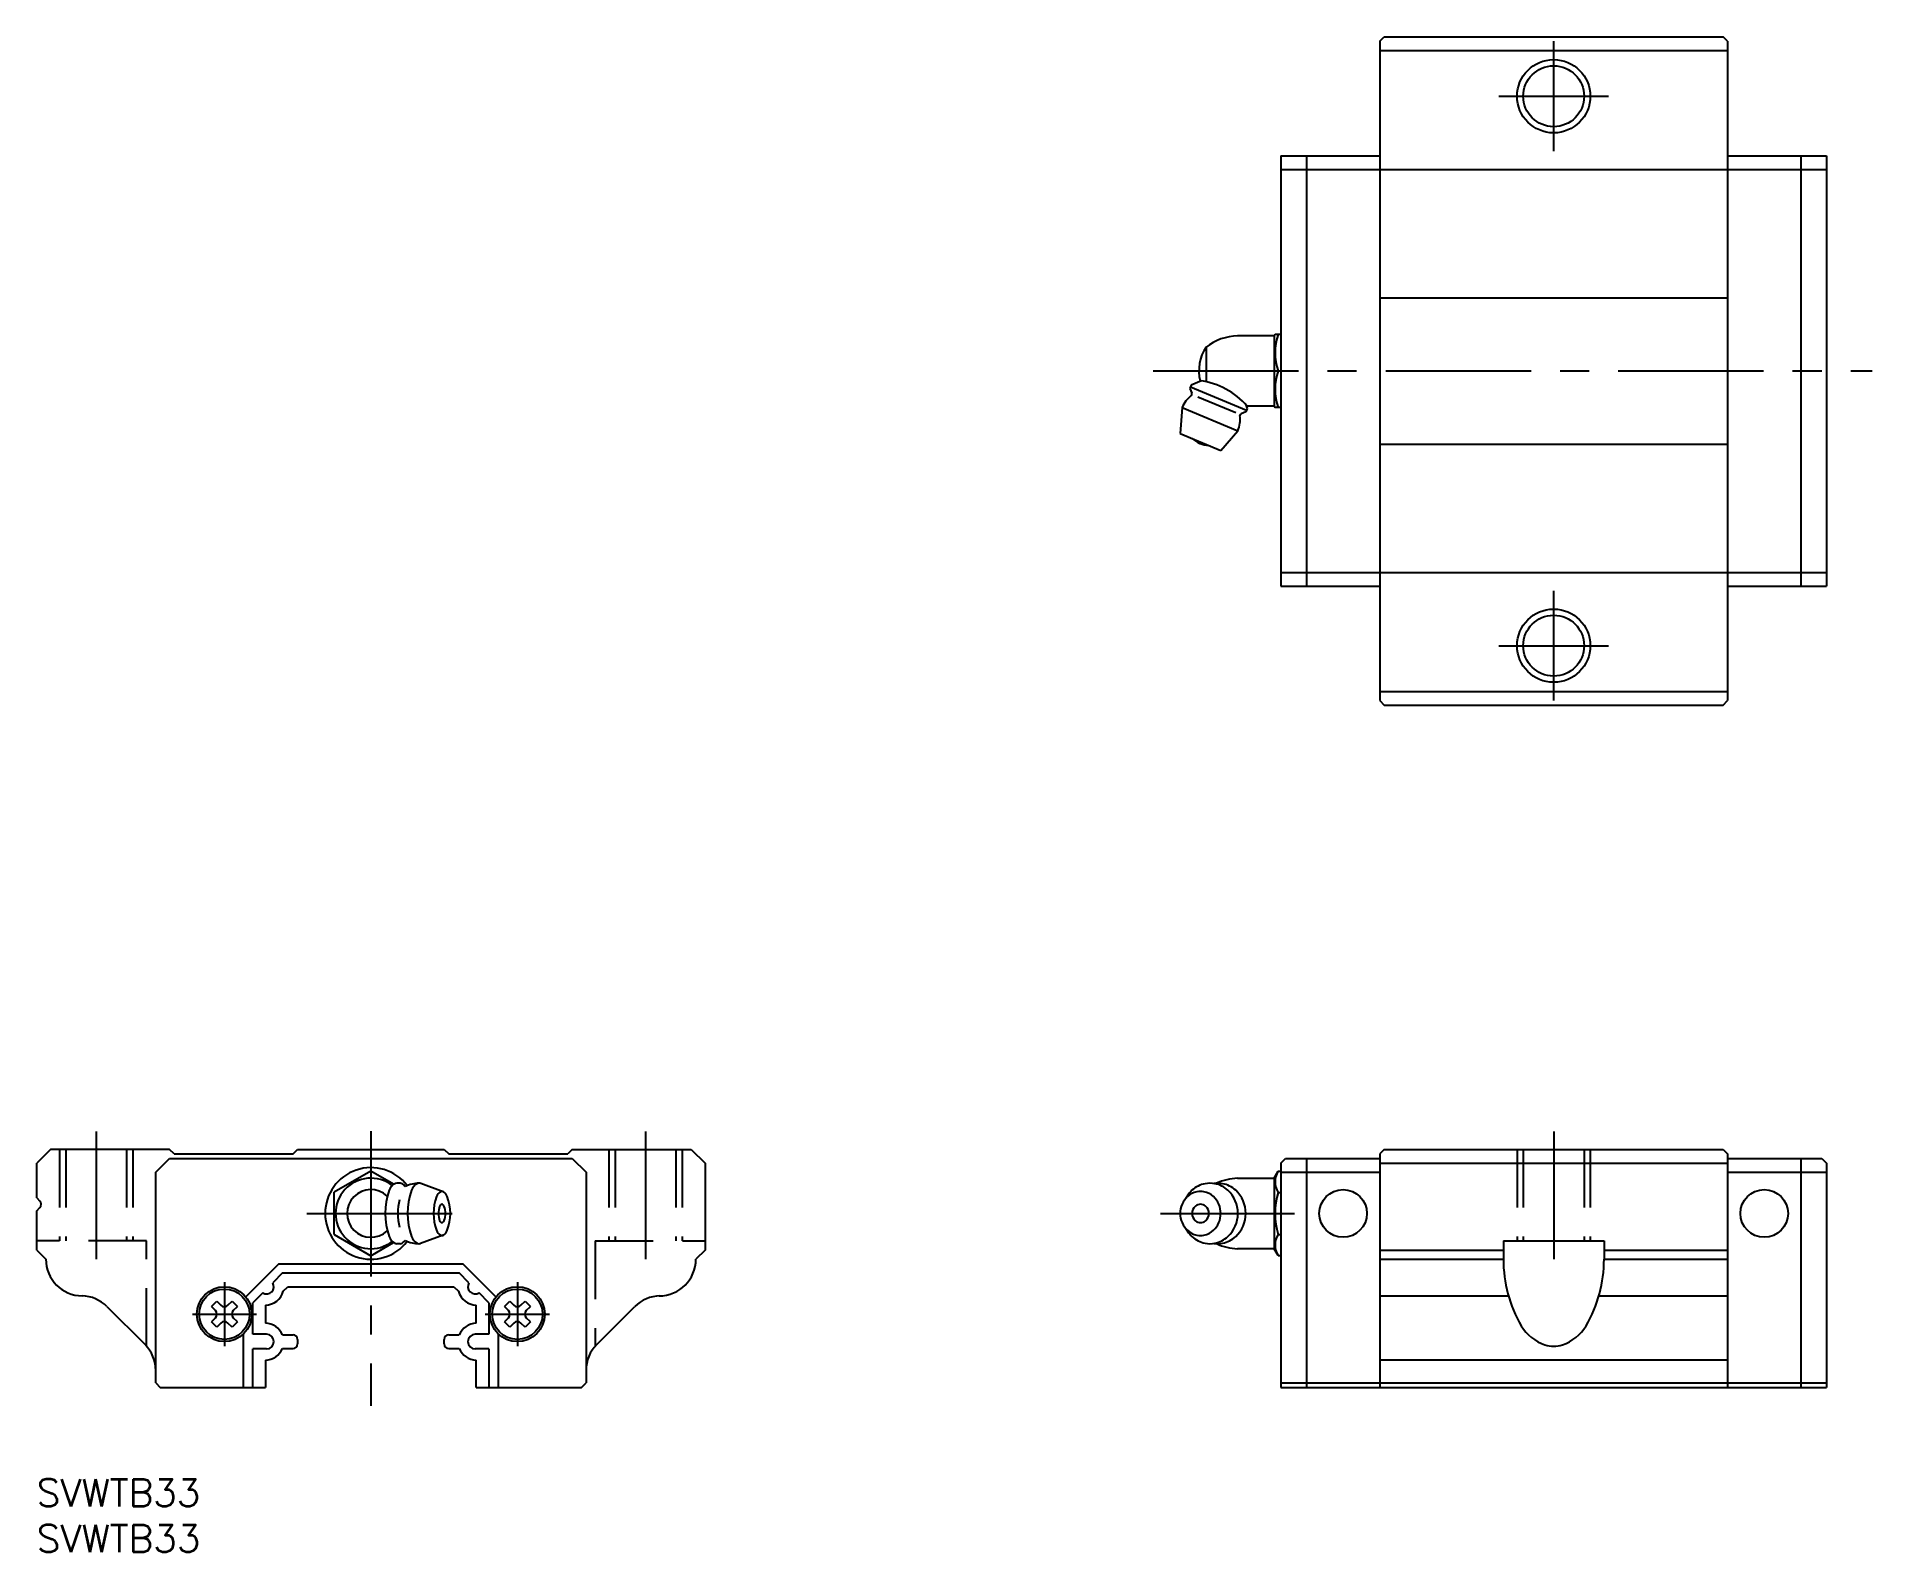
# Model space of a CAD drawing. Extents: x 0 to 200, y -8 to 158.
import ezdxf

# ---------------------------------------------------------------- set-up
doc = ezdxf.new("R2010")
doc.units = 0
doc.header["$LTSCALE"] = 0.5
doc.linetypes.add('CENTER', pattern=[50.8, 31.75, -6.35, 6.35, -6.35])
doc.linetypes.add('DASHED', pattern=[19.05, 12.7, -6.35])
for name, color, linetype in [('MSM_CENTER', 1, 'CENTER'), ('MSM_CONTINUOUS', 7, 'CONTINUOUS'), ('MSM_DASHED', 4, 'DASHED'), ('MSM_NARROW', 5, 'CONTINUOUS'), ('MSM_PART_NUMBER', 7, 'CONTINUOUS')]:
    doc.layers.add(name, color=color, linetype=linetype)
doc.styles.get("Standard").update_dxf_attribs({"font": 'txt.shx', "height": 3, "bigfont": 'bigfont.shx'})

# ---------------------------------------------------------------- blocks, each defined once
blk = doc.blocks.new('*U2')
at = {"layer": 'MSM_PART_NUMBER'}
blk.add_text('SVWTB33', height=3, dxfattribs=at).set_placement((0, -3))
blk = doc.blocks.new('*U3')
at = {"layer": 'MSM_PART_NUMBER'}
blk.add_text('SVWTB33', height=3, dxfattribs=at).set_placement((0, -8))

msp = doc.modelspace()

# ---------------------------------------------------------------- linework, layer by layer
at = {"layer": 'MSM_CENTER'}
for p, q in [((165.699925, 145.000015), (165.699925, 157.000015)), ((159.699925, 151.000015), (171.699925, 151.000015)), ((121.947122, 121.000015), (200.499922, 121.000015)), ((165.699925, 85.000015), (165.699925, 97.000015)), ((159.699925, 91.000015), (171.699925, 91.000015)), ((6.5, 37.953799), (6.5, 24.000015)), ((36.5, 38.000015), (36.5, 8)), ((66.5, 37.953799), (66.5, 24.000015)), ((165.699925, 37.953799), (165.699925, 24.000015)), ((29.499984, 29), (46.680554, 29)), ((122.751526, 29.000015), (137.397738, 29.000015)), ((20.5, 21.5), (20.5, 14.5)), ((52.5, 21.5), (52.5, 14.5)), ((17, 18), (24, 18)), ((49, 18), (56, 18))]:
    msp.add_line(p, q, dxfattribs=at)
at = {"layer": 'MSM_CONTINUOUS'}
for p, q in [((146.699924, 156.999939), (147.1999, 157.499923)), ((146.699928, 156.999939), (146.699928, 84.999939)), ((147.199888, 157.500015), (184.199833, 157.500015)), ((184.699925, 156.999923), (184.199872, 157.499969)), ((184.699925, 156.999908), (184.699925, 85.000046)), ((146.699928, 156.000015), (184.69991, 156.000015)), ((135.899928, 144.500015), (146.699888, 144.500015)), ((135.899928, 144.500015), (135.899928, 97.500015)), ((138.699901, 144.500015), (138.699901, 97.500015)), ((184.69991, 144.500015), (195.499876, 144.500015)), ((192.699888, 144.500015), (192.699888, 97.500015)), ((195.499922, 144.500015), (195.499922, 97.500015)), ((135.899928, 143.000015), (146.699888, 143.000015)), ((146.699928, 143.000015), (195.499861, 143.000015)), ((146.699888, 129.000015), (184.69991, 129.000015)), ((135.174982, 124.850006), (131.174977, 124.850006)), ((135.174982, 124.850006), (135.174982, 117.150009)), ((135.261593, 124.999984), (135.174992, 124.849983)), ((135.899928, 125), (135.261587, 125)), ((127.731767, 123.600006), (127.731767, 119.819442)), ((135.608006, 121.000015), (135.899928, 121.000015)), ((125.96135, 119.072143), (126.172552, 118.562263)), ((126.114431, 119.441726), (125.961354, 119.072166)), ((126.037887, 119.256935), (132.135497, 116.731224)), ((127.236395, 119.906448), (126.11442, 119.441711)), ((125.101682, 116.996757), (124.899928, 114.157867)), ((125.101693, 116.996734), (131.199288, 114.471023)), ((126.822243, 118.17437), (130.968493, 116.456939)), ((132.058947, 116.546447), (131.549048, 116.335243)), ((132.027989, 117.360275), (132.212014, 116.915992)), ((132.212036, 116.916), (132.058965, 116.546447)), ((135.174982, 117.150009), (132.212017, 117.150009)), ((135.174986, 117.149986), (135.261587, 116.999992)), ((135.899928, 117.000015), (135.261587, 117.000015)), ((129.334541, 112.320953), (131.19928, 114.471016)), ((124.899933, 114.157852), (129.334557, 112.320968)), ((146.699888, 113.000015), (184.69991, 113.000015)), ((135.899928, 99.000015), (195.499861, 99.000015)), ((135.899928, 97.500015), (146.699888, 97.500015)), ((184.69991, 97.500015), (195.499861, 97.500015)), ((146.699888, 86.000015), (184.69991, 86.000015)), ((146.699924, 84.999946), (147.199884, 84.499988)), ((147.199903, 84.500015), (184.199879, 84.500015)), ((184.199872, 84.5), (184.699933, 85.000053)), ((0, 30.707092), (0, 34.5)), ((1.500027, 36.000015), (0.000027, 34.500015)), ((14.5, 36.000015), (1.500061, 36.000015)), ((13.000051, 33.499977), (14.500069, 34.999984)), ((15.00001, 35.50003), (14.50001, 36.00003)), ((14.500015, 35), (58.5, 35)), ((15, 35.5), (28, 35.5)), ((27.999986, 35.500015), (28.499997, 36.00003)), ((28.499991, 36.000015), (44.499987, 36.000015)), ((44.499982, 36.00003), (45.000004, 35.500007)), ((44.999985, 35.5), (58, 35.5)), ((58.500002, 36.000023), (58, 35.500023)), ((58.5, 36.000015), (71.499939, 36.000015)), ((58.500021, 35), (60.000011, 33.500015)), ((71.49995, 36.000015), (72.999962, 34.5)), ((73, 34.5), (73, 25)), ((135.899928, 34.500066), (135.899928, 10.000061)), ((135.899929, 34.500066), (136.399915, 35.000065)), ((136.399897, 35.000061), (146.69991, 35.000061)), ((138.699916, 35.000061), (138.699916, 10.000061)), ((146.69991, 34.500061), (184.69991, 34.500061)), ((147.199882, 36.000019), (146.699925, 35.500061)), ((146.699928, 35.500064), (146.699928, 10.000015)), ((147.199878, 36.000015), (184.199879, 36.000015)), ((184.199879, 36.000018), (184.699917, 35.499969)), ((184.69991, 35.000061), (194.999876, 35.000061)), ((184.699925, 35.499966), (184.699925, 10.000015)), ((192.699888, 35.000061), (192.699888, 10.000015)), ((194.999857, 35.000063), (195.499853, 34.500061)), ((195.499922, 34.500066), (195.499922, 10.000015)), ((13, 10.5), (13, 33.499954)), ((36.500004, 33.618828), (32.499988, 31.309417)), ((38.987482, 32.182693), (36.499998, 33.618843)), ((39.690669, 32.299988), (39.321116, 32.299988)), ((44.387797, 31.376953), (41.940485, 32.268402)), ((60, 33.499984), (60, 10.500015)), ((131.175145, 32.850021), (135.175005, 32.850021)), ((135.175005, 32.850021), (135.175005, 25.15001)), ((135.175006, 32.850017), (135.608024, 33.600026)), ((135.608013, 33.600021), (135.931781, 33.600021)), ((135.899928, 33.500061), (146.69991, 33.500061)), ((184.69991, 33.500061), (195.499876, 33.500061)), ((0.000015, 30.707107), (0.353569, 30.353554)), ((32.499986, 26.690582), (32.499986, 31.309402)), ((125.332902, 30.424746), (125.697017, 30.959014)), ((135.608024, 31.300018), (135.931781, 31.300018)), ((0, 25), (0, 29.292923)), ((0.000027, 29.292907), (0.353569, 29.646446)), ((32.499994, 26.690574), (36.499997, 24.381172)), ((44.387796, 26.62307), (41.938018, 25.73072)), ((125.697015, 27.041043), (125.332902, 27.575311)), ((125.697021, 27.041044), (125.712835, 27.01803)), ((135.608021, 26.700027), (135.931781, 26.700027)), ((0.000027, 25.000007), (1.000031, 24.000007)), ((36.499997, 24.381172), (38.987481, 25.817322)), ((39.690669, 25.699997), (39.321116, 25.699997)), ((72.999973, 25.000007), (71.999969, 24.000007)), ((135.175005, 25.150009), (131.175145, 25.150009)), ((135.608016, 24.400012), (135.175002, 25.150014)), ((135.608004, 24.40007), (135.931781, 24.40007)), ((146.69991, 25.000061), (160.199894, 25.000061)), ((160.19991, 26.000076), (160.19991, 24.000061)), ((160.19994, 26.000061), (171.199925, 26.000061)), ((171.19991, 25.000061), (184.69991, 25.000061)), ((171.199925, 26.000061), (171.199925, 24.000061)), ((26.450056, 23.5), (22.834418, 19.884346)), ((26.864293, 22.500015), (25.782207, 21.41793)), ((26.450012, 23.5), (46.549988, 23.5)), ((26.864258, 22.5), (46.135757, 22.5)), ((47.217847, 21.417915), (46.135761, 22.500007)), ((50.165657, 19.88433), (46.550009, 23.5)), ((146.69991, 24.000061), (160.199894, 24.000061)), ((171.19991, 24.000061), (184.69991, 24.000061)), ((24.682136, 20.317848), (23.600049, 19.235763)), ((26.932696, 20.499984), (27.432717, 20.999984)), ((27.432648, 21), (45.567352, 21)), ((45.56738, 20.999954), (46.067401, 20.499954)), ((49.400004, 19.235748), (48.317919, 20.31784)), ((7.671595, 18.828445), (11.82843, 14.671623)), ((19.078814, 18.837661), (19.662359, 19.421211)), ((19.078835, 18.837654), (19.527575, 18.388916)), ((19.66238, 19.421196), (20.111118, 18.972458)), ((20.888933, 18.972458), (21.337672, 19.421196)), ((21.337663, 19.421219), (21.921218, 18.837661)), ((21.472478, 18.388908), (21.921217, 18.837646)), ((23.600006, 15.800018), (23.600006, 19.235763)), ((25, 18.986984), (25, 17.013015)), ((48, 17.013015), (48, 18.986984)), ((49.399994, 19.235763), (49.399994, 15.800018)), ((51.078804, 18.837661), (51.662359, 19.421219)), ((51.078805, 18.837646), (51.527544, 18.388908)), ((51.66236, 19.421203), (52.111099, 18.972465)), ((52.888914, 18.972465), (53.337652, 19.421203)), ((53.337652, 19.421219), (53.921207, 18.837661)), ((53.472469, 18.388916), (53.921207, 18.837654)), ((61.171549, 14.671646), (65.328384, 18.828468)), ((146.699845, 20.000015), (160.768729, 20.000015)), ((170.631172, 20.000015), (184.699912, 20.000015)), ((19.662373, 16.578819), (19.078817, 17.162376)), ((19.527567, 17.611091), (19.078829, 17.162346)), ((20.111113, 17.027542), (19.662373, 16.578804)), ((21.33768, 16.578804), (20.888941, 17.027549)), ((21.921214, 17.162353), (21.337669, 16.578811)), ((21.921225, 17.162353), (21.472485, 17.611091)), ((51.527548, 17.611099), (51.078808, 17.162361)), ((51.662363, 16.578819), (51.078808, 17.162376)), ((52.111102, 17.027549), (51.662363, 16.578804)), ((53.337648, 16.578804), (52.88891, 17.027542)), ((53.921204, 17.162376), (53.337648, 16.578819)), ((53.921204, 17.162361), (53.472466, 17.611099)), ((22.600006, 10), (22.600006, 15.857589)), ((23.600006, 10), (23.600006, 14.200027)), ((25.100021, 15.800064), (23.600021, 15.800064)), ((25.100025, 14.20005), (23.600025, 14.200058)), ((26.844152, 14.250053), (28.000036, 14.250053)), ((26.844168, 15.750053), (28.000036, 15.750053)), ((28.5, 15.25), (28.5, 14.75)), ((44.5, 14.75), (44.5, 15.25)), ((45.000036, 15.750038), (46.155905, 15.750038)), ((45.000036, 14.250038), (46.155935, 14.250038)), ((49.400002, 14.200042), (47.900002, 14.200035)), ((49.400006, 15.800064), (47.900006, 15.800064)), ((49.399994, 14.200027), (49.399994, 10)), ((50.399994, 15.857589), (50.399994, 10)), ((25, 12.986999), (25, 10)), ((48, 10), (48, 12.986999)), ((146.69991, 13.000152), (184.69991, 13.000152)), ((13.000057, 10.499992), (13.500063, 10)), ((59.500006, 9.999984), (60, 10.499992)), ((135.899928, 10.500061), (146.69991, 10.500061)), ((146.69991, 10.500076), (184.69991, 10.500076)), ((184.69991, 10.500061), (195.499876, 10.500061)), ((13.500015, 10), (25, 10)), ((48, 10), (59.5, 10)), ((135.899928, 10.000015), (195.499922, 10.000015))]:
    msp.add_line(p, q, dxfattribs=at)
for centre, radius in [((165.699925, 151.000015), 3.3235), ((165.699925, 91.000015), 3.3235), ((142.69991, 29.000061), 2.599999), ((188.69991, 29.000061), 2.599999), ((20.5, 18), 2.999999), ((20.5, 18), 2.75), ((52.5, 18), 2.999999), ((52.5, 18), 2.75)]:
    msp.add_circle(centre, radius, dxfattribs=at)
for centre, radius, start, end in [((131.4031, 118.854355), 5.999997, 92.178871, 127.726128), ((141.208096, 123), 5.946512, 160.346466, 199.653458), ((131.64712, 121), 4.699998, 146.413773, 193.178802), ((141.208096, 119.000015), 5.946512, 160.346466, 199.653458), ((128.150472, 115.733902), 3.300001, 128.16394, 157.499847), ((125.987768, 118.485748), 0.200001, 308.164124, 22.500431), ((126.100675, 111.987503), 7.999998, 40.189182, 83.034012), ((131.62559, 116.150497), 0.2, 112.499573, 186.835464), ((128.150472, 115.733902), 3.299999, 337.5, 6.835998), ((128.280488, 116.047775), 3.2, 229.290024, 265.709991), ((36.5, 29), 4.999999, 37.387047, 322.612549), ((36.499984, 29), 3.849999, 52.507736, 307.492126), ((39.823625, 31.053276), 1.397423, 121.100311, 160.143906), ((39.32112, 31.795189), 0.504785, 90.903168, 115.752029), ((39.69067, 31.795189), 0.504785, 64.247971, 90.902817), ((39.188164, 31.053276), 1.397423, 39.427479, 58.899673), ((41.766096, 28.999984), 3.300003, 89.999985, 117.054504), ((42.268603, 31.053276), 1.397423, 121.100296, 160.143906), ((41.766098, 31.795189), 0.504782, 68.687515, 115.751984), ((128.1862, 29.352321), 2.952154, 101.036324, 132.526321), ((128.150482, 29.47962), 2.820394, 79.180748, 100.819191), ((129.010151, 29.47962), 2.820393, 79.180748, 98.765778), ((128.114765, 29.352321), 2.952155, 47.473614, 78.963623), ((131.403143, 26.854356), 6, 92.177719, 114.893784), ((128.974433, 29.35232), 2.952155, 47.473614, 78.963615), ((137.34361, 32.450027), 2.082014, 146.471832, 213.52861), ((-0.000031, 30), 0.500011, 315, 45), ((36.499984, 29), 2.599998, 46.621258, 313.378754), ((45.365976, 28.999977), 7.307859, 159.761932, 200.237946), ((44.736921, 28.999984), 5.306936, 163.626358, 196.372772), ((47.810954, 28.999977), 7.307859, 159.761932, 200.237946), ((48.647506, 28.999984), 5.306932, 159.730652, 200.269333), ((44.625255, 30.492477), 1.016733, 121.051376, 160.104004), ((44.260573, 31.031761), 0.368218, 64.286964, 115.712906), ((43.89589, 30.492477), 1.016734, 19.895979, 58.948532), ((39.873637, 28.999984), 5.306932, 339.730652, 20.269337), ((127.429723, 29.000015), 2.529794, 133.386063, 226.613876), ((127.143214, 29.256239), 2.147021, 101.036324, 132.526337), ((128.580149, 29.000015), 3.478466, 133.386063, 145.806763), ((127.117238, 29.348819), 2.051195, 79.180748, 100.819199), ((127.091262, 29.256239), 2.147021, 47.473598, 78.963623), ((126.804753, 29.000015), 2.529793, 313.386078, 46.613884), ((127.720816, 29.000015), 3.478466, 313.386078, 46.613884), ((128.580484, 29.000015), 3.478465, 313.386078, 46.61388), ((143.069968, 29.000029), 7.808372, 162.869141, 197.130844), ((46.093822, 28.999984), 2.21575, 159.773819, 200.226166), ((44.412969, 29.622322), 0.423399, 121.118462, 160.158768), ((44.412968, 28.377647), 0.423398, 199.841202, 238.881424), ((44.260572, 29.847191), 0.152796, 64.233658, 115.766342), ((44.108175, 29.622322), 0.423397, 19.841225, 58.881424), ((44.108174, 28.377647), 0.423399, 301.118469, 340.158783), ((42.427321, 28.999984), 2.21575, 339.773804, 20.226175), ((127.247439, 29.000015), 1.054076, 133.386078, 226.613892), ((127.128062, 28.893257), 0.89459, 227.473618, 258.963562), ((127.128062, 29.106773), 0.89459, 101.036369, 132.526337), ((127.117238, 29.145349), 0.854661, 79.180725, 100.819214), ((127.106414, 28.893257), 0.89459, 281.036377, 312.526306), ((127.106414, 29.106773), 0.89459, 47.473614, 78.96357), ((126.987037, 29.000015), 1.054076, 313.386047, 46.613884), ((39.823622, 26.946693), 1.397425, 199.856079, 238.899643), ((42.2686, 26.946693), 1.397425, 199.856079, 238.899628), ((44.625253, 27.507492), 1.016734, 199.895981, 238.948532), ((44.26057, 26.968208), 0.368218, 244.286957, 295.712891), ((44.260571, 28.152778), 0.152796, 244.233658, 295.766327), ((43.895888, 27.507492), 1.016733, 301.051392, 340.104004), ((127.143214, 28.743791), 2.147021, 227.473587, 258.963623), ((128.580149, 29.000015), 3.478466, 214.652939, 226.613892), ((128.1862, 28.647709), 2.952155, 227.473618, 258.963623), ((127.117238, 28.651211), 2.051194, 259.180756, 280.819214), ((127.117238, 28.854681), 0.854662, 259.180725, 280.819214), ((127.091262, 28.743791), 2.147021, 281.036316, 312.526337), ((128.114765, 28.647709), 2.952154, 281.036316, 312.526337), ((128.974433, 28.64771), 2.952155, 281.036316, 312.526337), ((137.34361, 25.550004), 2.082014, 146.471329, 213.527618), ((39.321116, 26.20478), 0.504785, 244.24794, 270.393188), ((39.690672, 26.20478), 0.504788, 270.392853, 295.752045), ((39.188166, 26.946693), 1.397424, 301.100342, 320.57019), ((41.766096, 28.999984), 3.300001, 242.945496, 269.999969), ((41.766094, 26.20478), 0.504785, 244.247864, 289.935699), ((128.150482, 28.52041), 2.820393, 259.180756, 280.819183), ((129.010151, 28.52041), 2.820392, 261.237854, 280.819183), ((131.403144, 31.145675), 6, 245.106216, 267.822266), ((5, 24), 4, 180, 269.438324), ((68, 24), 4, 270.000031, 0), ((174.735249, 24.026334), 14.535327, 180.103592, 210.136124), ((156.664597, 24.026339), 14.535326, 329.863861, 359.896667), ((25.100006, 21), 0.799997, 238.506805, 31.493561), ((24.928787, 21.068756), 2.082997, 271.959198, 344.154327), ((48.071228, 21.068756), 2.082997, 195.845657, 268.040405), ((47.899994, 21), 0.800002, 148.506439, 301.493134), ((4.84317, 16), 4, 45.000057, 88.315598), ((19.138641, 18), 0.55, 315, 45), ((20.5, 19.361374), 0.55, 225, 315), ((21.861374, 18), 0.55, 135, 225), ((51.138641, 18), 0.55, 315.000061, 44.999931), ((52.5, 19.361374), 0.55, 225, 315), ((53.861374, 18), 0.55, 135, 225), ((68.15683, 16), 3.999998, 91.123093, 134.999924), ((20.5, 16.638641), 0.55, 45, 135), ((24.928802, 14.931228), 2.082999, 23.145874, 88.041206), ((48.071213, 14.931228), 2.082997, 91.95916, 156.854126), ((52.5, 16.638641), 0.55, 45, 135), ((166.451024, 19.3966), 5.048837, 211.897537, 250.249008), ((164.948819, 19.3966), 5.048836, 289.750946, 328.102448), ((9, 11.843185), 4, 0.000109, 45.000095), ((24.928787, 15.068771), 2.082997, 271.959198, 336.854095), ((25.100006, 15), 0.800003, 269.999939, 89.999725), ((28, 15.25), 0.5, 0, 90), ((28, 14.75), 0.5, 270, 0), ((45, 15.25), 0.5, 90, 180), ((45, 14.75), 0.5, 180, 270), ((48.071228, 15.068771), 2.082997, 203.145889, 268.040405), ((47.899994, 15), 0.800003, 90.000275, 270.000061), ((64, 11.843185), 4.000001, 134.999802, 179.999893), ((165.699921, 17.723728), 3.223668, 252.766464, 287.233459)]:
    msp.add_arc(centre, radius, start, end, dxfattribs=at)
at = {"layer": 'MSM_DASHED'}
for p, q in [((2.5, 36.000015), (2.5, 26.000015)), ((3.1765, 36.000015), (3.1765, 26.000061)), ((9.8235, 36.000015), (9.8235, 26.000061)), ((10.5, 36.000015), (10.5, 26.000015)), ((62.5, 36.000015), (62.5, 26.000015)), ((63.1765, 36.000015), (63.1765, 26.000061)), ((69.8235, 36.000015), (69.8235, 26.000061)), ((70.5, 36.000015), (70.5, 26.000015)), ((161.699879, 36.000015), (161.699879, 26.000015)), ((162.376378, 36.000015), (162.376378, 26.000061)), ((169.023379, 36.000015), (169.023379, 26.000061)), ((169.699879, 36.000015), (169.699879, 26.000015)), ((12, 26.000015), (0, 26.000015)), ((12, 14.500046), (12, 26)), ((61, 26.000015), (73, 26.000015)), ((61, 26), (61, 14.500061))]:
    msp.add_line(p, q, dxfattribs=at)
at = {"layer": 'MSM_NARROW'}
for centre in [(165.699925, 151.000015), (165.699925, 91.000015)]:
    msp.add_circle(centre, 4, dxfattribs=at)

# ---------------------------------------------------------------- block references
at = {"layer": 'MSM_CONTINUOUS'}
for name in ['*U2', '*U3']:
    msp.add_blockref(name, (0, 0), dxfattribs=at)

doc.saveas('drawing.dxf')
